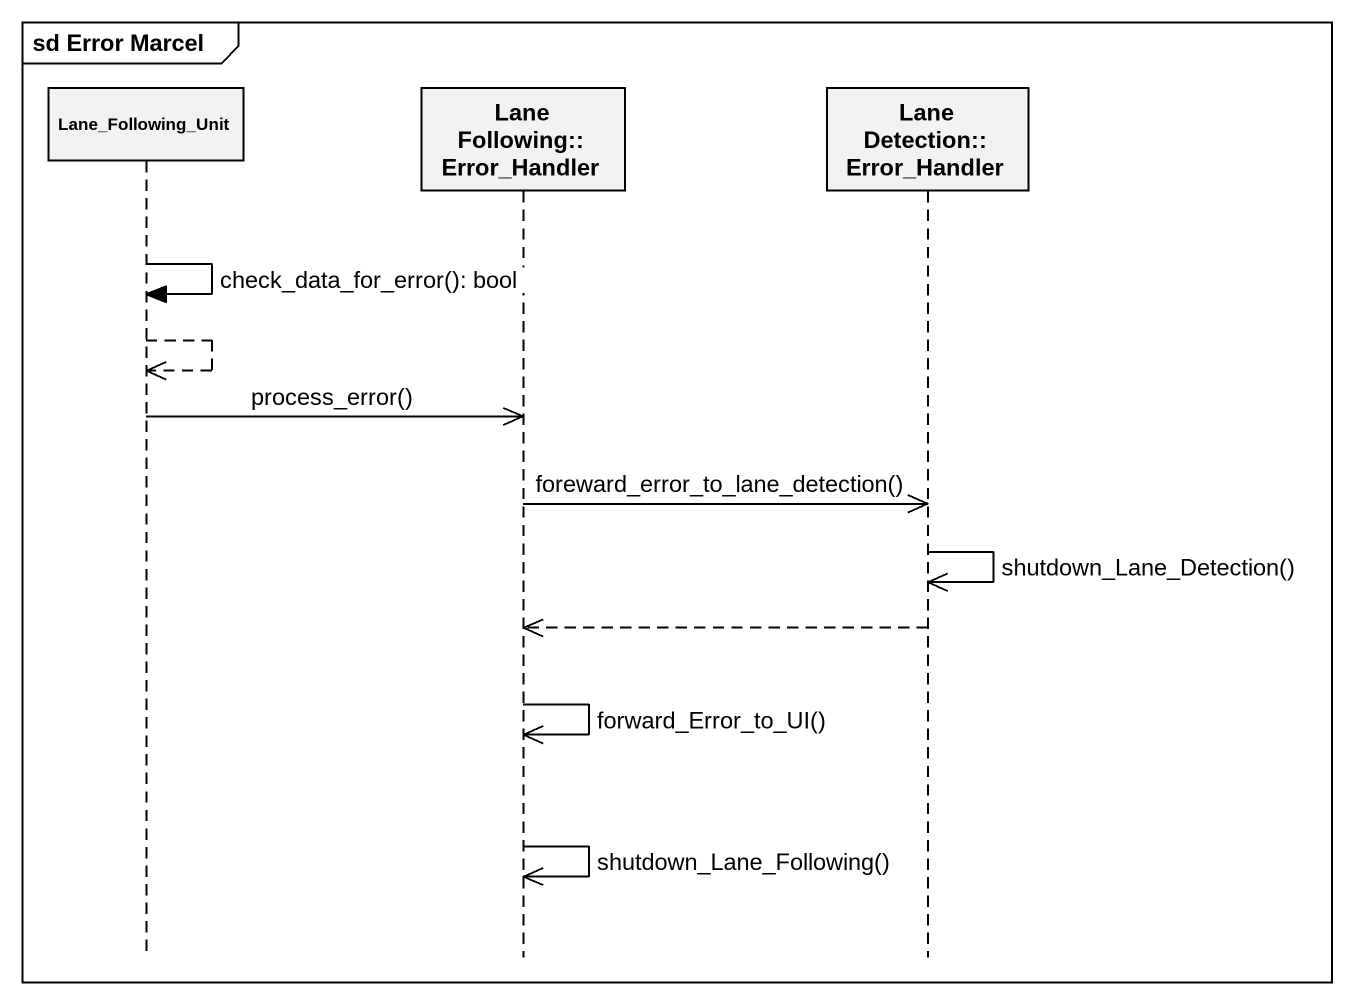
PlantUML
@startuml
mainframe sd Error Marcel
hide footbox
participant Lane_Following_Unit
participant "Lane Following::Error_Handler" as Lane_Following_Error_Handler
participant "Lane Detection::Error_Handler" as Lane_Detection_Error_Handler

Lane_Following_Unit -> Lane_Following_Unit : check_data_for_error(): bool
Lane_Following_Unit -->> Lane_Following_Unit
Lane_Following_Unit ->> Lane_Following_Error_Handler : process_error()
Lane_Following_Error_Handler ->> Lane_Detection_Error_Handler : foreward_error_to_lane_detection()
Lane_Detection_Error_Handler ->> Lane_Detection_Error_Handler : shutdown_Lane_Detection()
Lane_Detection_Error_Handler -->> Lane_Following_Error_Handler
Lane_Following_Error_Handler ->> Lane_Following_Error_Handler : forward_Error_to_UI()
Lane_Following_Error_Handler ->> Lane_Following_Error_Handler : shutdown_Lane_Following()
@enduml
